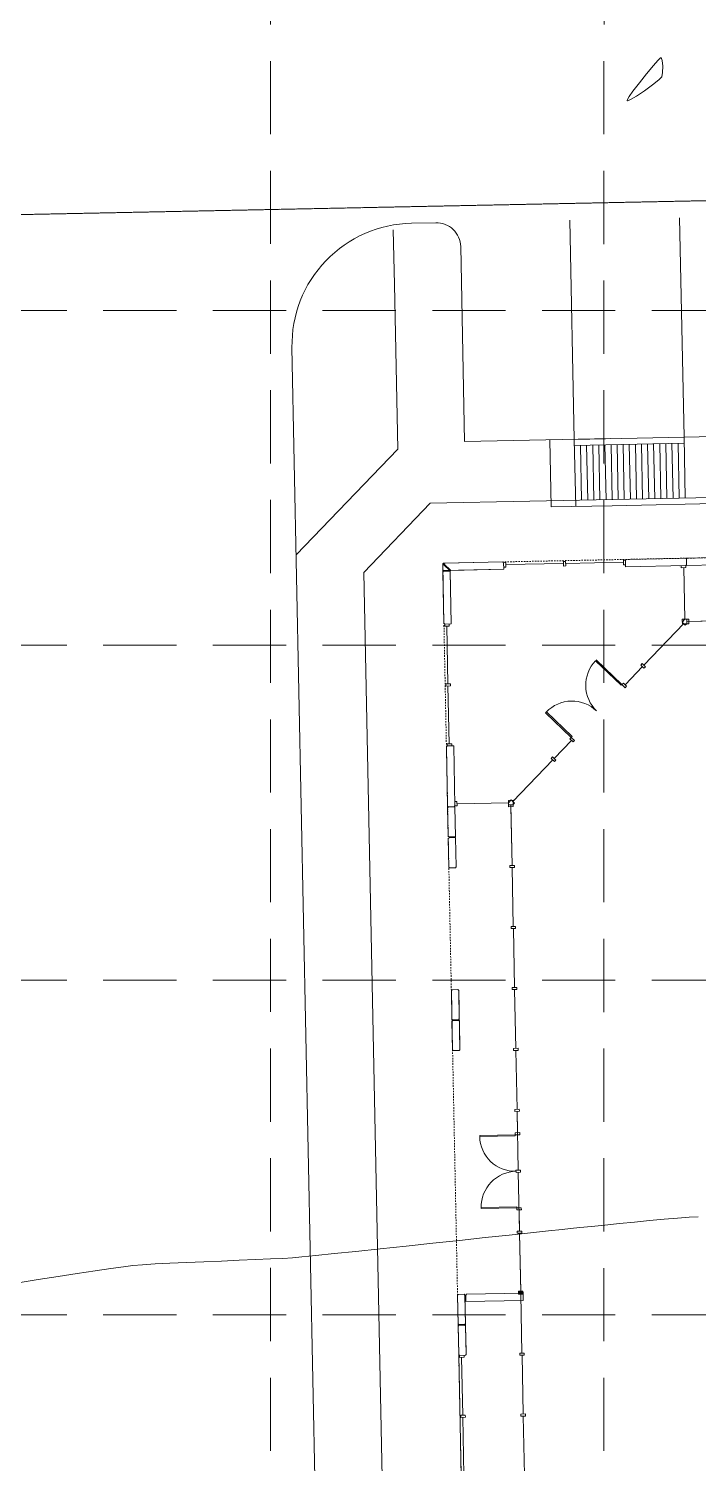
# Model space of a CAD drawing. Extents: x 2140663 to 2528301, y 336313 to 7007653.
# Drawn here: x 2527483.8 to 2527538.8, y 7007228 to 7007345.7 of the extents above; entities that cross this region are included whole.
import ezdxf

# ---------------------------------------------------------------- set-up
doc = ezdxf.new("R2010")
doc.units = 0
doc.header["$MEASUREMENT"] = 0
for name, pattern in [('HIDDEN', [0.375, 0.25, -0.125]), ('xdrc002ar$0$HIDDEN2', [0.1875, 0.125, -0.0625]), ('xdrc002ar$0$XR3$0$HIDDEN2', [0.1875, 0.125, -0.0625]), ('xdrc002pt$0$HIDDEN2', [0.1875, 0.125, -0.0625])]:
    doc.linetypes.add(name, pattern=pattern)
for name, color, linetype in [('1 EXISTING CONTOURS', 43, 'Continuous'), ('GRID', 254, 'HIDDEN'), ('xdrc002ar$0$BASE1$0$awa', 7, 'Continuous'), ('xdrc002ar$0$WINDOWS', 8, 'Continuous'), ('xdrc002ar$0$xdrc002ar$0$C-PKNG-FACE-N', 1, 'Continuous'), ('xdrc002ar$0$xdrc002ar$0$C-PKNG-STRP-N', 6, 'Continuous'), ('xdrc002ar$0$xdrc002ar$0$l-walk-ej-n', 14, 'Continuous'), ('xdrc002ar$0$xdrc002ar$0$l-walk-n', 2, 'Continuous'), ('xdrc002ar$0$XR3$0$BASE1$0$awa', 4, 'Continuous'), ('xdrc002ar$0$XR3$0$WINDOWS', 2, 'Continuous'), ('xdrc002pt$0$V-ESMT-ACCS-N', 2, 'xdrc002pt$0$HIDDEN2')]:
    doc.layers.add(name, color=color, linetype=linetype)

msp = doc.modelspace()

# ---------------------------------------------------------------- linework, layer by layer
at = {"layer": '1 EXISTING CONTOURS', "color": 43, "lineweight": 0, "extrusion": (0.7105086569439869, -0.7036884597658626, 0), "elevation": -3135150.607097655}
msp.add_lwpolyline([(6757375.680795957, 605), (6757375.415729688, 605)], dxfattribs=at)
at = {"layer": '1 EXISTING CONTOURS', "color": 43, "lineweight": 0, "elevation": 605}
for points in [[(2527535.709931306, 7007343.277430676), (2527535.637712524, 7007343.221270849)], [(2527535.728048983, 7007343.2818554), (2527535.709931306, 7007343.277430676)], [(2527535.83520127, 7007342.058000884), (2527535.849023418, 7007342.577632769)], [(2527534.348629853, 7007340.56323721), (2527534.997937213, 7007341.038208774)], [(2527534.997937213, 7007341.038208774), (2527535.513566369, 7007341.450375234)], [(2527535.513566369, 7007341.450375234), (2527535.761967905, 7007341.701376656)], [(2527532.929026101, 7007339.765942504), (2527532.934132679, 7007339.745091204)], [(2527532.934132679, 7007339.745091204), (2527532.956173803, 7007339.736433409)], [(2527532.956173803, 7007339.736433409), (2527533.044044803, 7007339.755646457)], [(2527533.699193701, 7007340.123820472), (2527534.348629853, 7007340.56323721)], [(2527535.958986416, 7007247.989465811), (2527534.767217448, 7007247.880564897)], [(2527538.006322498, 7007248.154103629), (2527537.054723063, 7007248.082664468)], [(2527538.765679832, 7007248.197726049), (2527538.006322498, 7007248.154103629)], [(2527525.007137818, 7007246.889189809), (2527523.251808446, 7007246.700552523)], [(2527527.597984406, 7007247.165112043), (2527526.47914694, 7007247.046672863)], [(2527528.293798812, 7007247.236617712), (2527527.597984406, 7007247.165112043)], [(2527530.001916196, 7007247.409083574), (2527529.051558991, 7007247.31253004)], [(2527532.288002117, 7007247.639885285), (2527531.096765535, 7007247.520221069)], [(2527516.984412884, 7007246.026611681), (2527514.794316567, 7007245.792253874)], [(2527493.16545299, 7007244.260458862), (2527492.373654929, 7007244.193864508)], [(2527495.414601564, 7007244.388227302), (2527494.196833728, 7007244.325225127)], [(2527496.765560917, 7007244.449529392), (2527495.414601564, 7007244.388227302)], [(2527498.196516207, 7007244.509195399), (2527496.765560917, 7007244.449529392)], [(2527502.437401905, 7007244.679016951), (2527501.08563228, 7007244.623875176)], [(2527505.483210166, 7007244.836417862), (2527504.689386427, 7007244.785224291)], [(2527507.39181312, 7007245.016658771), (2527506.229914741, 7007244.902667229)], [(2527489.275172848, 7007243.77248823), (2527487.816567942, 7007243.552380905)], [(2527492.373654929, 7007244.193864508), (2527491.610587464, 7007244.10264007)]]:
    msp.add_lwpolyline(points, dxfattribs=at)
at = {"layer": '1 EXISTING CONTOURS', "color": 43, "lineweight": 0, "extrusion": (0.9397592309060115, 0.3418370780458753, 0), "elevation": 4770644.784212625}
msp.add_lwpolyline([(5721209.863129267, 605.0000000000007), (5721210.105318021, 605.0000000000007)], dxfattribs=at)
at = {"layer": '1 EXISTING CONTOURS', "color": 43, "lineweight": 0, "extrusion": (0.7799156544849389, -0.625884631453217, 0), "elevation": -2414523.893829302}
msp.add_lwpolyline([(7047080.703839986, 605), (7047079.752905358, 605)], dxfattribs=at)
at = {"layer": '1 EXISTING CONTOURS', "color": 43, "lineweight": 0, "extrusion": (0.765679519376848, -0.6432222583266528, 0), "elevation": -2571996.89705593}
msp.add_lwpolyline([(6991145.56317534, 605.0000000000007), (6991144.687520149, 605.0000000000007)], dxfattribs=at)
at = {"layer": '1 EXISTING CONTOURS', "color": 43, "lineweight": 0, "extrusion": (0.7463972521170419, -0.665500670196604, 0), "elevation": -2776845.969322924}
msp.add_lwpolyline([(6912338.121138736, 605), (6912337.577594614, 605)], dxfattribs=at)
at = {"layer": '1 EXISTING CONTOURS', "color": 43, "lineweight": 0, "extrusion": (0.9795595974556162, -0.2011541573833149, 0), "elevation": 1066315.998110571}
msp.add_lwpolyline([(7372533.142689319, 605.0000000000007), (7372533.5067552, 605.0000000000007)], dxfattribs=at)
at = {"layer": '1 EXISTING CONTOURS', "color": 43, "lineweight": 0, "extrusion": (0.9968060520908635, 0.07986046903835971, 0), "elevation": 3079072.696145383}
msp.add_lwpolyline([(6783111.292044057, 605), (6783111.77019476, 605)], dxfattribs=at)
at = {"layer": '1 EXISTING CONTOURS', "color": 43, "lineweight": 0, "extrusion": (0.7955160525613266, -0.6059325128405346, 0), "elevation": -2235282.055269858}
msp.add_lwpolyline([(7105967.408528542, 605), (7105966.535349465, 605)], dxfattribs=at)
at = {"layer": '1 EXISTING CONTOURS', "color": 43, "lineweight": 0, "extrusion": (0.944782687954033, -0.327697532096829, 0), "elevation": 91681.40671428014}
msp.add_lwpolyline([(7448679.693756728, 605), (7448679.602609666, 605)], dxfattribs=at)
at = {"layer": '1 EXISTING CONTOURS', "color": 43, "lineweight": 0, "extrusion": (0.8614439576831944, -0.5078526437571387, 0), "elevation": -1381368.074286714}
msp.add_lwpolyline([(7320045.132714096, 605.0000000000003), (7320044.870344882, 605.0000000000003)], dxfattribs=at)
at = {"layer": '1 EXISTING CONTOURS', "color": 43, "lineweight": 0, "extrusion": (-0.4334358723302655, 0.9011844120807361, 0), "elevation": 5219381.868153093}
msp.add_lwpolyline([(-5315005.800015322, 605.0000000000007), (-5315006.049966885, 605.0000000000007)], dxfattribs=at)
at = {"layer": '1 EXISTING CONTOURS', "color": 43, "lineweight": 0, "extrusion": (0.8191246675218612, -0.5736155324406762, 0), "elevation": -1949154.406127353}
msp.add_lwpolyline([(7189717.892184104, 605), (7189717.352073325, 605)], dxfattribs=at)
at = {"layer": '1 EXISTING CONTOURS', "color": 43, "lineweight": 0, "extrusion": (0.5172715920655203, -0.8558213014654414, 0), "elevation": -4689609.563997865}
msp.add_lwpolyline([(5787814.659614595, 605), (5787815.16193493, 605)], dxfattribs=at)
at = {"layer": '1 EXISTING CONTOURS', "color": 43, "lineweight": 0, "extrusion": (0.0980582752068221, -0.9951806743820256, 0), "elevation": -6725631.975131856}
msp.add_lwpolyline([(3202471.149932026, 605.0000000000007), (3202469.904410517, 605.0000000000007)], dxfattribs=at)
at = {"layer": '1 EXISTING CONTOURS', "color": 43, "lineweight": 0, "extrusion": (0.09519073458343887, -0.9954590519200002, 0), "elevation": -6734830.440578958}
msp.add_lwpolyline([(3183082.436228339, 605.0000000000007), (3183081.190876866, 605.0000000000007)], dxfattribs=at)
at = {"layer": '1 EXISTING CONTOURS', "color": 43, "lineweight": 0, "extrusion": (0.08474970139207118, -0.9964022722344399, 0), "elevation": -6767829.901032125}
msp.add_lwpolyline([(3112305.847068781, 605), (3112304.747375737, 605)], dxfattribs=at)
at = {"layer": '1 EXISTING CONTOURS', "color": 43, "lineweight": 0, "extrusion": (0.1070120227354956, -0.9942577266433779, 0), "elevation": -6696533.798833643}
msp.add_lwpolyline([(3262869.165614097, 605), (3262867.185445209, 605)], dxfattribs=at)
at = {"layer": '1 EXISTING CONTOURS', "color": 43, "lineweight": 0, "extrusion": (0.1063780481138583, -0.9943257569224916, 0), "elevation": -6698612.890218146}
msp.add_lwpolyline([(3258601.942996079, 605.0000000000007), (3258600.462586754, 605.0000000000007)], dxfattribs=at)
at = {"layer": '1 EXISTING CONTOURS', "color": 43, "lineweight": 0, "extrusion": (0.09968093420884219, -0.9950194527521824, 0), "elevation": -6720400.929113453}
msp.add_lwpolyline([(3213429.532042864, 605), (3213428.770489734, 605)], dxfattribs=at)
at = {"layer": '1 EXISTING CONTOURS', "color": 43, "lineweight": 0, "extrusion": (0.100990419105917, -0.9948873982762126, 0), "elevation": -6716165.829704595}
msp.add_lwpolyline([(3222273.700769309, 605.0000000000007), (3222272.600293676, 605.0000000000007)], dxfattribs=at)
at = {"layer": '1 EXISTING CONTOURS', "color": 43, "lineweight": 0, "extrusion": (0.1049706836425523, -0.994475316725164, 0), "elevation": -6703218.020906246}
msp.add_lwpolyline([(3249104.320715485, 605), (3249102.321297979, 605)], dxfattribs=at)
at = {"layer": '1 EXISTING CONTOURS', "color": 43, "lineweight": 0, "extrusion": (0.1058274445454186, -0.9943845091215906, 0), "elevation": -6700416.235691442}
msp.add_lwpolyline([(3254880.473539901, 605.0000000000003), (3254878.337384801, 605.0000000000003)], dxfattribs=at)
at = {"layer": '1 EXISTING CONTOURS', "color": 43, "lineweight": 0, "extrusion": (0.1067707048469661, -0.9942836700793602, 0), "elevation": -6697325.526550035}
msp.add_lwpolyline([(3261239.659497864, 605), (3261237.460747392, 605)], dxfattribs=at)
at = {"layer": '1 EXISTING CONTOURS', "color": 43, "lineweight": 0, "extrusion": (0.1069735873486258, -0.9942618626950175, 0), "elevation": -6696659.927425305}
msp.add_lwpolyline([(3262608.313174073, 605.0000000000003), (3262606.188567131, 605.0000000000003)], dxfattribs=at)
at = {"layer": '1 EXISTING CONTOURS', "color": 43, "lineweight": 0, "extrusion": (0.06267224332607357, -0.9980341627000939, 0), "elevation": -6835065.491651843}
msp.add_lwpolyline([(2961685.275862054, 605.0000000000007), (2961684.242449797, 605.0000000000007)], dxfattribs=at)
at = {"layer": '1 EXISTING CONTOURS', "color": 43, "lineweight": 0, "extrusion": (0.03982001430399811, -0.9992068687017868, 0), "elevation": -6901041.829922323}
msp.add_lwpolyline([(2804523.594090904, 605.0000000000007), (2804522.135178147, 605.0000000000007)], dxfattribs=at)
at = {"layer": '1 EXISTING CONTOURS', "color": 43, "lineweight": 0, "extrusion": (0.03950205923992793, -0.9992194890592383, 0), "elevation": -6901933.895168019}
msp.add_lwpolyline([(2802328.935623141, 605), (2802327.503144651, 605)], dxfattribs=at)
at = {"layer": '1 EXISTING CONTOURS', "color": 43, "lineweight": 0, "extrusion": (0.04406089535977193, -0.9990288471811489, 0), "elevation": -6889075.553178614}
msp.add_lwpolyline([(2833794.541015866, 605.0000000000007), (2833793.320847654, 605.0000000000007)], dxfattribs=at)
at = {"layer": '1 EXISTING CONTOURS', "color": 43, "lineweight": 0, "extrusion": (0.05070484938038523, -0.9987136818174229, 0), "elevation": -6870074.494263737}
msp.add_lwpolyline([(2879554.80555421, 605.0000000000007), (2879553.771222448, 605.0000000000007)], dxfattribs=at)
at = {"layer": '1 EXISTING CONTOURS', "color": 43, "lineweight": 0, "extrusion": (0.0883751787279619, -0.9960872591218105, 0), "elevation": -6756458.554288326}
msp.add_lwpolyline([(3136883.273632891, 605.0000000000007), (3136882.523995179, 605.0000000000007)], dxfattribs=at)
at = {"layer": '1 EXISTING CONTOURS', "color": 43, "lineweight": 0, "extrusion": (0.1015424282203714, -0.9948312094376165, 0), "elevation": -6714376.796838715}
msp.add_lwpolyline([(3225977.424658456, 605), (3225975.90958659, 605)], dxfattribs=at)
at = {"layer": '1 EXISTING CONTOURS', "color": 43, "lineweight": 0, "extrusion": (0.1036644464334413, -0.9946123277667778, 0), "elevation": -6707479.619390328}
msp.add_lwpolyline([(3240295.493551398, 605), (3240293.701162825, 605)], dxfattribs=at)
at = {"layer": '1 EXISTING CONTOURS', "color": 43, "lineweight": 0, "extrusion": (0.1588881412734593, -0.9872965909809804, 0), "elevation": -6516639.844108438}
msp.add_lwpolyline([(3608744.754762488, 605.0000000000007), (3608743.091328961, 605.0000000000007)], dxfattribs=at)
at = {"layer": '1 EXISTING CONTOURS', "color": 43, "lineweight": 0, "extrusion": (0.1561724991434332, -0.9877297963063049, 0), "elevation": -6526539.162781136}
msp.add_lwpolyline([(3590812.168400561, 605.0000000000007), (3590810.510112099, 605.0000000000007)], dxfattribs=at)
at = {"layer": '1 EXISTING CONTOURS', "color": 43, "lineweight": 0, "extrusion": (0.1530842846250955, -0.9882131358167745, 0), "elevation": -6537731.460032261}
msp.add_lwpolyline([(3570395.527359342, 605), (3570393.931844753, 605)], dxfattribs=at)
at = {"layer": '1 EXISTING CONTOURS', "color": 43, "lineweight": 0, "extrusion": (0.143823996562805, -0.9896032831456768, 0), "elevation": -6570877.834231469}
msp.add_lwpolyline([(3509022.786191584, 605.0000000000007), (3509021.489075623, 605.0000000000007)], dxfattribs=at)
at = {"layer": '1 EXISTING CONTOURS', "color": 43, "lineweight": 0, "extrusion": (0.1352706947933927, -0.9908086793776651, 0), "elevation": -6600942.729165102}
msp.add_lwpolyline([(3452135.40317532, 605), (3452134.34163395, 605)], dxfattribs=at)
at = {"layer": 'GRID', "color": 253, "linetype": 'HIDDEN', "lineweight": 0, "ltscale": 24}
for p, q in [((2527503.695680559, 7006031.994634018), (2527503.666313902, 7007623.464716725)), ((2527530.983350792, 7006031.990343825), (2527531.038154987, 7007623.461265043)), ((2527228.947377252, 7007322.530797625), (2528272.331315909, 7007322.530797625)), ((2527228.947377252, 7007295.073325557), (2528272.331315909, 7007295.073325557)), ((2527228.947377252, 7007267.615853484), (2528272.331315909, 7007267.615853484)), ((2527228.947377252, 7007240.158381416), (2528272.331315909, 7007240.158381416))]:
    msp.add_line(p, q, dxfattribs=at)
at = {"layer": 'xdrc002ar$0$BASE1$0$awa', "color": 7, "lineweight": 0}
for p, q in [((2527517.859264219, 7007301.813950678), (2527522.731251939, 7007301.912858176)), ((2527522.795007605, 7007301.851639645), (2527522.731251938, 7007301.912858177)), ((2527537.793815226, 7007302.158068878), (2527537.855033759, 7007302.221824544)), ((2527537.804809476, 7007301.616514015), (2527537.793815226, 7007302.158068878)), ((2527537.855024768, 7007302.22181518), (2527540.198309345, 7007302.269386823)), ((2527517.797981418, 7007301.750193671), (2527517.85919995, 7007301.813949339)), ((2527517.807649001, 7007301.271181827), (2527517.797981418, 7007301.750193671)), ((2527517.807649001, 7007301.271181827), (2527517.871462761, 7007301.209907514)), ((2527517.809610585, 7007301.081683703), (2527517.872731328, 7007301.147420415)), ((2527517.809610585, 7007301.081683703), (2527517.89498825, 7007296.87614974)), ((2527517.871462761, 7007301.209907514), (2527522.806001854, 7007301.310084783)), ((2527518.412344562, 7007301.158375246), (2527517.872731328, 7007301.147420415)), ((2527518.411961248, 7007301.177256565), (2527518.411961248, 7007301.177256565)), ((2527518.412344562, 7007301.158375246), (2527518.50029878, 7007296.825925458)), ((2527522.806001854, 7007301.310084783), (2527522.795007605, 7007301.851639645)), ((2527537.804809476, 7007301.616514015), (2527540.273049898, 7007301.666622421)), ((2527537.983050539, 7007296.846652932), (2527537.975439208, 7007297.221575532)), ((2527517.958743916, 7007296.814931208), (2527517.89498825, 7007296.876149741)), ((2527518.50029878, 7007296.825925458), (2527517.958743916, 7007296.814931208)), ((2527537.700983478, 7007296.723051303), (2527537.430491142, 7007296.982779592)), ((2527534.039594039, 7007293.451351877), (2527534.310086382, 7007293.191623584)), ((2527526.80840919, 7007285.920541751), (2527527.078901582, 7007285.660813509)), ((2527523.688005164, 7007282.129385139), (2527523.417512778, 7007282.389113375)), ((2527518.263200022, 7007281.818028889), (2527518.20198149, 7007281.754273222)), ((2527518.201990481, 7007281.754282585), (2527518.249562125, 7007279.410998008)), ((2527518.804754886, 7007281.829023138), (2527518.263200022, 7007281.818028889)), ((2527518.804754886, 7007281.829023138), (2527518.854863291, 7007279.360782716)), ((2527523.575953238, 7007281.842534035), (2527523.20103064, 7007281.834922632)), ((2527518.313308428, 7007279.349788466), (2527518.249552761, 7007279.411006999)), ((2527518.314576995, 7007279.287301366), (2527518.253358463, 7007279.2235457)), ((2527518.253367455, 7007279.223555064), (2527518.300939098, 7007276.880270475)), ((2527518.854863292, 7007279.360782716), (2527518.313308428, 7007279.349788466)), ((2527518.856131859, 7007279.298295616), (2527518.314576995, 7007279.287301366)), ((2527518.856131858, 7007279.298295615), (2527518.904971698, 7007276.892542282)), ((2527518.893977448, 7007277.434097145), (2527518.904971698, 7007276.892542282)), ((2527518.364685401, 7007276.819060933), (2527518.300929734, 7007276.880279466)), ((2527518.843753166, 7007276.828786615), (2527518.364685401, 7007276.819060933)), ((2527518.904971698, 7007276.892542282), (2527518.843753165, 7007276.828786615)), ((2527523.302516014, 7007276.835954675), (2527523.67743862, 7007276.84356608)), ((2527523.404001393, 7007271.836986711), (2527523.778923999, 7007271.844598114)), ((2527518.567656161, 7007266.821125003), (2527518.506437629, 7007266.757369336)), ((2527518.50644662, 7007266.757378699), (2527518.554018264, 7007264.414094113)), ((2527519.046723925, 7007266.830850685), (2527518.567656161, 7007266.821125003)), ((2527519.110479591, 7007266.769632152), (2527519.046723925, 7007266.830850685)), ((2527519.110479591, 7007266.769632152), (2527519.158050863, 7007264.42636592)), ((2527519.141770917, 7007265.228283697), (2527519.110479591, 7007266.769632152)), ((2527523.505486773, 7007266.838018745), (2527523.880409379, 7007266.845630149)), ((2527518.617764567, 7007264.35288457), (2527518.5540089, 7007264.414103104)), ((2527518.619033135, 7007264.290397471), (2527518.557814602, 7007264.226641804)), ((2527519.09683233, 7007264.362610253), (2527518.617764567, 7007264.35288457)), ((2527519.098100898, 7007264.300123153), (2527518.619033135, 7007264.290397471)), ((2527519.158050863, 7007264.426365919), (2527519.09683233, 7007264.362610253)), ((2527519.161856564, 7007264.238904621), (2527519.098100898, 7007264.300123153)), ((2527519.161856564, 7007264.238904621), (2527519.209427836, 7007261.895638387)), ((2527518.557823593, 7007264.226651167), (2527518.605395237, 7007261.883366579)), ((2527518.66914154, 7007261.822157037), (2527518.605385874, 7007261.88337557)), ((2527519.209427836, 7007261.895638387), (2527519.148209304, 7007261.831882719)), ((2527519.198433586, 7007262.437193249), (2527519.209427836, 7007261.895638387)), ((2527519.148209304, 7007261.831882719), (2527518.66914154, 7007261.822157037)), ((2527523.606972152, 7007261.839050779), (2527523.981894758, 7007261.846662184)), ((2527523.806560065, 7007252.007747116), (2527524.181482671, 7007252.015358518)), ((2527519.741270465, 7007241.839809624), (2527524.386489016, 7007241.933990458)), ((2527524.007717599, 7007242.093017104), (2527524.382640205, 7007242.100628507)), ((2527524.386489016, 7007241.933990458), (2527524.398751801, 7007241.329950072)), ((2527519.075083058, 7007241.826285176), (2527519.013864526, 7007241.762529509)), ((2527519.061444735, 7007239.419275271), (2527519.013873517, 7007241.762538873)), ((2527519.554150822, 7007241.836010858), (2527519.075083058, 7007241.826285176)), ((2527519.617906488, 7007241.774792326), (2527519.554150822, 7007241.836010858)), ((2527519.628900738, 7007241.233237463), (2527519.617906488, 7007241.774792326)), ((2527519.665478186, 7007239.431505106), (2527519.617906488, 7007241.774792326)), ((2527519.741270465, 7007241.839809624), (2527519.680051934, 7007241.776053957)), ((2527519.691046183, 7007241.234499093), (2527519.680051934, 7007241.776053957)), ((2527519.691046183, 7007241.234499094), (2527524.398751801, 7007241.329950072)), ((2527519.125212449, 7007239.358045171), (2527519.061418397, 7007239.419300561)), ((2527519.126481016, 7007239.29555807), (2527519.065225591, 7007239.231763981)), ((2527519.112822134, 7007236.888526753), (2527519.065250916, 7007239.231790356)), ((2527519.604280213, 7007239.367770853), (2527519.125212449, 7007239.358045171)), ((2527519.60554878, 7007239.305283752), (2527519.126481016, 7007239.29555807)), ((2527519.665498745, 7007239.431526518), (2527519.604280212, 7007239.367770853)), ((2527519.669304446, 7007239.244065221), (2527519.605548779, 7007239.305283752)), ((2527519.716854733, 7007236.900798559), (2527519.669283035, 7007239.244085781)), ((2527519.685563408, 7007238.442147016), (2527519.716854733, 7007236.90079856)), ((2527519.724271204, 7007206.76976153), (2527519.112812771, 7007236.888535744)), ((2527519.176568437, 7007236.827317211), (2527519.112812771, 7007236.888535744)), ((2527519.655636201, 7007236.837042893), (2527519.176568437, 7007236.827317211)), ((2527519.716854733, 7007236.900798559), (2527519.655636201, 7007236.837042893))]:
    msp.add_line(p, q, dxfattribs=at)
at = {"layer": 'xdrc002ar$0$BASE1$0$awa', "color": 7, "linetype": 'xdrc002ar$0$HIDDEN2', "lineweight": 0}
for p, q in [((2527537.853131823, 7007302.219843785), (2527522.731247048, 7007301.912841944)), ((2527518.201973233, 7007281.754264623), (2527517.89498825, 7007296.87614974)), ((2527518.506446619, 7007266.757378699), (2527518.300948497, 7007276.88026145)), ((2527519.013864526, 7007241.762529509), (2527518.605404635, 7007261.883357555))]:
    msp.add_line(p, q, dxfattribs=at)
at = {"layer": 'xdrc002ar$0$WINDOWS', "color": 7, "linetype": 'Continuous', "lineweight": 0}
for p, q in [((2527537.653508916, 7007297.215040001), (2527537.430491142, 7007296.982779591)), ((2527537.653508916, 7007297.215040001), (2527537.975439209, 7007297.221575532)), ((2527534.290320684, 7007293.441662687), (2527537.565782986, 7007296.852871589)), ((2527537.816418272, 7007296.843270119), (2527537.700983478, 7007296.723051303)), ((2527537.816418272, 7007296.843270119), (2527537.983050539, 7007296.846652932)), ((2527542.813483912, 7007297.134199028), (2527537.981148222, 7007297.036096497)), ((2527532.444183393, 7007291.7897303), (2527530.340353733, 7007293.809838813)), ((2527532.50190078, 7007291.849839719), (2527530.39807112, 7007293.869948232)), ((2527532.752581716, 7007291.840194447), (2527534.174885887, 7007293.321443873)), ((2527534.039594045, 7007293.451351873), (2527534.155028841, 7007293.571570688)), ((2527534.155028841, 7007293.571570688), (2527534.425521176, 7007293.3118424)), ((2527534.310086382, 7007293.191623584), (2527534.425521176, 7007293.3118424)), ((2527532.444183393, 7007291.7897303), (2527532.50190078, 7007291.849839719)), ((2527532.501900751, 7007291.849839726), (2527532.617335522, 7007291.970058565)), ((2527532.772393136, 7007291.590111491), (2527532.501900751, 7007291.849839726)), ((2527532.887827908, 7007291.710330328), (2527532.617335522, 7007291.970058565)), ((2527532.887827908, 7007291.710330328), (2527532.772393136, 7007291.590111491)), ((2527526.242419304, 7007289.542070017), (2527526.300136689, 7007289.602179438)), ((2527528.346248982, 7007287.521961523), (2527526.242419304, 7007289.542070017)), ((2527528.403966367, 7007287.582070943), (2527526.300136689, 7007289.602179438)), ((2527526.943701066, 7007285.790633768), (2527528.365124954, 7007287.270966427)), ((2527528.346248973, 7007287.521961551), (2527528.230814201, 7007287.401742714)), ((2527528.501306587, 7007287.142014476), (2527528.230814201, 7007287.401742714)), ((2527528.403966367, 7007287.582070943), (2527528.346248982, 7007287.521961523)), ((2527528.616741359, 7007287.262233316), (2527528.346248973, 7007287.521961551)), ((2527528.501306587, 7007287.142014476), (2527528.616741359, 7007287.262233316)), ((2527526.828266292, 7007285.670414931), (2527523.552804646, 7007282.259205399)), ((2527526.808409196, 7007285.920541746), (2527526.692974424, 7007285.800322907)), ((2527526.692974424, 7007285.800322907), (2527526.96346681, 7007285.540594671)), ((2527527.078901582, 7007285.660813509), (2527526.96346681, 7007285.540594671)), ((2527523.194495048, 7007282.156852922), (2527523.417512778, 7007282.389113375)), ((2527523.194495048, 7007282.156852922), (2527523.20103064, 7007281.834922631)), ((2527523.572570392, 7007282.009166301), (2527523.688005164, 7007282.129385139)), ((2527523.572570392, 7007282.009166301), (2527523.575953238, 7007281.842534035)), ((2527523.486657785, 7007277.006393929), (2527523.388555249, 7007281.838729619)), ((2527523.299133176, 7007277.002586942), (2527523.674055774, 7007277.010198345)), ((2527523.302516022, 7007276.835954675), (2527523.299133176, 7007277.002586942)), ((2527523.588143164, 7007272.007425964), (2527523.490040628, 7007276.839761662)), ((2527523.67743862, 7007276.84356608), (2527523.674055774, 7007277.010198345)), ((2527523.400618556, 7007272.003618976), (2527523.775541153, 7007272.011230381)), ((2527523.404001402, 7007271.836986711), (2527523.400618556, 7007272.003618976)), ((2527523.689628544, 7007267.008457998), (2527523.591526008, 7007271.840793698)), ((2527523.778923999, 7007271.844598114), (2527523.775541153, 7007272.011230381)), ((2527523.502103935, 7007267.004651011), (2527523.877026533, 7007267.012262414)), ((2527523.505486781, 7007266.838018745), (2527523.502103935, 7007267.004651011)), ((2527523.791113923, 7007262.009490033), (2527523.693011387, 7007266.841825733)), ((2527523.880409379, 7007266.845630149), (2527523.877026533, 7007267.012262414)), ((2527523.603589315, 7007262.005683046), (2527523.978511912, 7007262.013294449)), ((2527523.606972161, 7007261.839050779), (2527523.603589315, 7007262.005683046)), ((2527523.981894758, 7007261.846662184), (2527523.978511912, 7007262.013294449)), ((2527523.794496769, 7007261.842857767), (2527523.892599302, 7007257.010522068)), ((2527524.080348137, 7007257.014333608), (2527523.70542554, 7007257.006722203)), ((2527523.70542554, 7007257.006722203), (2527523.708808385, 7007256.840089938)), ((2527524.083730983, 7007256.847701341), (2527523.708808385, 7007256.840089938)), ((2527523.895982149, 7007256.843889802), (2527523.994084679, 7007252.011554102)), ((2527524.080348137, 7007257.014333608), (2527524.083730983, 7007256.847701341)), ((2527523.806560074, 7007252.007747116), (2527523.809942919, 7007251.84111485)), ((2527523.809942919, 7007251.84111485), (2527524.184865517, 7007251.848726253)), ((2527523.997467528, 7007251.844921837), (2527524.095570059, 7007247.012586136)), ((2527524.181482671, 7007252.015358518), (2527524.184865517, 7007251.848726253)), ((2527524.283318896, 7007247.016397675), (2527523.908396298, 7007247.008786272)), ((2527523.911779144, 7007246.842154006), (2527523.908396298, 7007247.008786272)), ((2527524.286701742, 7007246.849765411), (2527523.911779144, 7007246.842154006)), ((2527524.195366204, 7007242.096826608), (2527524.098952907, 7007246.845953871)), ((2527524.286701742, 7007246.849765411), (2527524.283318896, 7007247.016397675)), ((2527524.007717607, 7007242.093017104), (2527524.011100453, 7007241.926384838)), ((2527524.011100453, 7007241.926384838), (2527524.386023051, 7007241.933996242)), ((2527524.382640205, 7007242.100628507), (2527524.386023051, 7007241.933996242)), ((2527524.38445343, 7007242.017422589), (2527524.387836276, 7007241.850790322)), ((2527519.176541389, 7007236.826516691), (2527519.179924235, 7007236.659884425)), ((2527519.554846833, 7007236.667495828), (2527519.179924235, 7007236.659884425)), ((2527519.442967643, 7007231.914246118), (2527519.346556501, 7007236.663267271)), ((2527519.551463987, 7007236.834128094), (2527519.554846833, 7007236.667495828)), ((2527519.651257975, 7007231.918474675), (2527519.276335378, 7007231.910863272)), ((2527519.276335378, 7007231.910863272), (2527519.279718224, 7007231.744231006)), ((2527519.654640821, 7007231.751842409), (2527519.279718224, 7007231.744231006)), ((2527519.542788617, 7007226.999396392), (2527519.446377475, 7007231.748417545)), ((2527519.651257975, 7007231.918474675), (2527519.654640821, 7007231.751842409))]:
    msp.add_line(p, q, dxfattribs=at)
for centre, start, end in [((2527532.444183393, 7007291.7897303), 136.1630168822144, 226.1637873364785), ((2527528.403966367, 7007287.582070943), 46.16224671202942, 136.1630175427682)]:
    msp.add_arc(centre, 2.916665500050441, start, end, dxfattribs=at)
at = {"layer": 'xdrc002ar$0$xdrc002ar$0$C-PKNG-FACE-N', "color": 7, "lineweight": 0}
for p, q in [((2527513.833556681, 7007324.666544023), (2527513.742236811, 7007329.165599319)), ((2527517.230764526, 7007329.735771493), (2527515.226163291, 7007329.695072344)), ((2527519.270950004, 7007327.776771402), (2527519.595695101, 7007311.777974871)), ((2527514.105091825, 7007311.168536368), (2527513.831060715, 7007324.665700856)), ((2527505.431214422, 7007319.494150001), (2527508.068597851, 7007189.59211739)), ((2527604.573516248, 7007313.505376825), (2527537.591905508, 7007312.145562089)), ((2527537.591907315, 7007312.145472541), (2527528.593765269, 7007311.962784478)), ((2527537.602056652, 7007311.64557576), (2527528.603914606, 7007311.462887699)), ((2527514.104976795, 7007311.17027739), (2527505.776317083, 7007302.496417817)), ((2527516.765095195, 7007306.721585879), (2527511.313025124, 7007301.043542626)), ((2527513.368293698, 7007199.765485319), (2527511.313025124, 7007301.043542627))]:
    msp.add_line(p, q, dxfattribs=at)
at = {"layer": 'xdrc002ar$0$xdrc002ar$0$C-PKNG-FACE-N', "color": 7, "linetype": 'Continuous', "lineweight": 0}
msp.add_line((2527583.683382694, 7007308.080218875), (2527516.765095194, 7007306.721585879), dxfattribs=at)
at = {"layer": 'xdrc002ar$0$xdrc002ar$0$C-PKNG-FACE-N', "color": 7, "lineweight": 0}
for centre, radius, start, end in [((2527515.429150028, 7007319.697136737), 9.999996000000001, 91.16310867677338, 181.1631086791274), ((2527517.27136189, 7007327.736183572), 2, 1.162835510940473, 91.16310866874481)]:
    msp.add_arc(centre, radius, start, end, dxfattribs=at)
at = {"layer": 'xdrc002ar$0$xdrc002ar$0$C-PKNG-STRP-N', "color": 7, "lineweight": 0}
for p, q in [((2527537.226663132, 7007330.139485644), (2527537.591952142, 7007312.143264608)), ((2527528.228552607, 7007329.956841143), (2527528.593841617, 7007311.960620107))]:
    msp.add_line(p, q, dxfattribs=at)
at = {"layer": 'xdrc002ar$0$xdrc002ar$0$C-PKNG-STRP-N', "color": 7, "linetype": 'Continuous', "lineweight": 0}
msp.add_line((2527537.591907315, 7007312.145472551), (2527537.693400683, 7007307.146504737), dxfattribs=at)
at = {"layer": 'xdrc002ar$0$xdrc002ar$0$l-walk-ej-n', "color": 7, "linetype": 'Continuous', "lineweight": 0}
msp.add_line((2527528.593465336, 7007311.962778411), (2527528.70510804, 7007306.463913803), dxfattribs=at)
at = {"layer": 'xdrc002ar$0$xdrc002ar$0$l-walk-n', "color": 7, "lineweight": 0}
for p, q in [((2527531.588700491, 7007312.023575967), (2527519.595652316, 7007311.780082732)), ((2527526.589732688, 7007311.922082598), (2527526.701375393, 7007306.423217995)), ((2527529.195055446, 7007306.973963982), (2527529.103711413, 7007311.473035006)), ((2527529.694952226, 7007306.984113319), (2527529.603608193, 7007311.483184341)), ((2527530.194849006, 7007306.994262655), (2527530.103504973, 7007311.49333368)), ((2527530.694745786, 7007307.004411993), (2527530.603401753, 7007311.503483015)), ((2527531.194642566, 7007307.014561329), (2527531.103298533, 7007311.513632353)), ((2527531.694539346, 7007307.024710666), (2527531.603195313, 7007311.523781689)), ((2527532.194436126, 7007307.034860002), (2527532.103092093, 7007311.533931026)), ((2527532.694332906, 7007307.04500934), (2527532.602988873, 7007311.544080364)), ((2527533.194229686, 7007307.055158677), (2527533.102885652, 7007311.5542297)), ((2527533.694126466, 7007307.065308015), (2527533.602782432, 7007311.564379037)), ((2527534.194023245, 7007307.07545735), (2527534.102679213, 7007311.574528373)), ((2527534.693920026, 7007307.085606688), (2527534.602575992, 7007311.58467771)), ((2527535.193816805, 7007307.095756024), (2527535.102472772, 7007311.594827048)), ((2527535.693713585, 7007307.105905361), (2527535.602369552, 7007311.604976384)), ((2527536.193610365, 7007307.116054699), (2527536.102266332, 7007311.615125721)), ((2527536.693507145, 7007307.126204035), (2527536.602163112, 7007311.625275057)), ((2527537.193403925, 7007307.136353372), (2527537.102059892, 7007311.635424394)), ((2527592.691574098, 7007307.763008099), (2527531.700043262, 7007306.524705283)), ((2527531.700043264, 7007306.524705272), (2527526.701375393, 7007306.423217995))]:
    msp.add_line(p, q, dxfattribs=at)
at = {"layer": 'xdrc002ar$0$XR3$0$BASE1$0$awa', "color": 7, "lineweight": 0}
for p, q in [((2527517.963351815, 7007301.816063758), (2527522.731252565, 7007301.912856827)), ((2527522.795008213, 7007301.851638276), (2527522.731252564, 7007301.912856827)), ((2527532.792944543, 7007302.054597028), (2527532.854163093, 7007302.118352677)), ((2527532.803938638, 7007301.513042161), (2527532.792944543, 7007302.054597028)), ((2527532.854154102, 7007302.118343313), (2527537.728166241, 7007302.217290549)), ((2527537.791912527, 7007302.156080989), (2527537.728156877, 7007302.217299539)), ((2527537.801638073, 7007301.677013223), (2527537.791912527, 7007302.156080989)), ((2527517.796040552, 7007301.750145141), (2527517.857259103, 7007301.81390079)), ((2527517.859348577, 7007301.707815734), (2527517.798130027, 7007301.644060085)), ((2527517.859412704, 7007301.70781721), (2527517.798194153, 7007301.644061561)), ((2527517.798194153, 7007301.644061561), (2527517.894987449, 7007296.876149761)), ((2527518.41189754, 7007301.177254963), (2527517.859348577, 7007301.707815734)), ((2527517.902068994, 7007301.752306769), (2527517.963287545, 7007301.816062418)), ((2527518.454617957, 7007301.221746), (2527517.902068994, 7007301.752306769)), ((2527517.902133264, 7007301.752308108), (2527517.963351815, 7007301.816063758)), ((2527518.411961665, 7007301.17725644), (2527518.500297963, 7007296.825925307)), ((2527518.411961665, 7007301.17725644), (2527518.411961665, 7007301.17725644)), ((2527518.454682225, 7007301.221747338), (2527522.806002309, 7007301.310083412)), ((2527518.454682225, 7007301.221747338), (2527518.454682225, 7007301.221747338)), ((2527522.806002309, 7007301.310083412), (2527522.795008213, 7007301.851638276)), ((2527532.803938638, 7007301.513042161), (2527537.740419523, 7007301.613257573)), ((2527537.198864657, 7007301.602263478), (2527537.740419523, 7007301.613257573)), ((2527537.740419523, 7007301.613257573), (2527537.801638074, 7007301.677013223)), ((2527517.958743097, 7007296.814931211), (2527517.894987448, 7007296.876149762)), ((2527518.500297963, 7007296.825925307), (2527517.958743097, 7007296.814931211)), ((2527518.161710989, 7007286.8169968), (2527518.100492439, 7007286.75324115)), ((2527518.10050143, 7007286.753250514), (2527518.199448666, 7007281.879238375)), ((2527518.703265856, 7007286.827990895), (2527518.161710989, 7007286.8169968)), ((2527518.703265856, 7007286.827990895), (2527518.803481268, 7007281.891510011)), ((2527518.803481268, 7007281.891510011), (2527518.742262717, 7007281.827754362)), ((2527518.792487172, 7007282.433064877), (2527518.803481268, 7007281.891510011)), ((2527518.263194951, 7007281.818028816), (2527518.199439302, 7007281.879247366)), ((2527518.742262717, 7007281.827754362), (2527518.263194951, 7007281.818028816)), ((2527523.302509531, 7007276.835953164), (2527523.677432139, 7007276.843564462)), ((2527523.403993493, 7007271.836985171), (2527523.778916101, 7007271.844596468)), ((2527518.567646838, 7007266.821124834), (2527518.506428287, 7007266.757369184)), ((2527518.506437278, 7007266.757378547), (2527518.605384514, 7007261.883366399)), ((2527519.046714604, 7007266.83085038), (2527518.567646838, 7007266.821124834)), ((2527519.110470253, 7007266.769631829), (2527519.046714604, 7007266.83085038)), ((2527519.110470253, 7007266.769631829), (2527519.209417116, 7007261.895638035)), ((2527519.141761142, 7007265.228283365), (2527519.110470253, 7007266.769631829)), ((2527523.505477455, 7007266.838017176), (2527523.880400063, 7007266.845628473)), ((2527518.6691308, 7007261.822156839), (2527518.60537515, 7007261.88337539)), ((2527519.209417116, 7007261.895638035), (2527519.148198566, 7007261.831882386)), ((2527519.198423021, 7007262.437192901), (2527519.209417116, 7007261.895638035)), ((2527519.148198566, 7007261.831882386), (2527518.6691308, 7007261.822156839)), ((2527523.606961417, 7007261.839049182), (2527523.981884026, 7007261.84666048)), ((2527524.009514467, 7007242.009809473), (2527524.384437075, 7007242.017420769)), ((2527519.075066648, 7007241.826284863), (2527519.013848098, 7007241.762529213)), ((2527519.112804325, 7007236.888526429), (2527519.013857089, 7007241.762538577)), ((2527519.554134415, 7007241.83601041), (2527519.075066648, 7007241.826284863)), ((2527519.617890064, 7007241.77479186), (2527519.554134415, 7007241.83601041)), ((2527519.716836927, 7007236.900798065), (2527519.617890064, 7007241.77479186)), ((2527519.62888416, 7007241.233236993), (2527519.617890064, 7007241.774791858)), ((2527519.685546039, 7007238.442146529), (2527519.716836927, 7007236.900798065)), ((2527519.176550611, 7007236.827316869), (2527519.112794961, 7007236.888535419)), ((2527519.655618377, 7007236.837042415), (2527519.176550611, 7007236.827316869)), ((2527519.716836927, 7007236.900798065), (2527519.655618377, 7007236.837042415)), ((2527524.110998429, 7007237.010841479), (2527524.485921037, 7007237.018452776)), ((2527524.212482391, 7007232.011873486), (2527524.587404999, 7007232.019484782))]:
    msp.add_line(p, q, dxfattribs=at)
at = {"layer": 'xdrc002ar$0$XR3$0$BASE1$0$awa', "color": 7, "linetype": 'xdrc002ar$0$XR3$0$HIDDEN2', "lineweight": 0}
for p, q in [((2527552.850026069, 7007302.524279162), (2527537.72817564, 7007302.217281525)), ((2527518.506437278, 7007266.757378547), (2527518.199458064, 7007281.87922935)), ((2527519.013848098, 7007241.762529213), (2527518.605393912, 7007261.883357375)), ((2527519.419792938, 7007221.7666666), (2527519.112813723, 7007236.888517404))]:
    msp.add_line(p, q, dxfattribs=at)
at = {"layer": 'xdrc002ar$0$XR3$0$WINDOWS', "color": 7, "linetype": 'Continuous', "lineweight": 0}
for p, q in [((2527527.710660378, 7007301.951421665), (2527527.877292645, 7007301.954804462)), ((2527527.718271676, 7007301.576499064), (2527527.710660378, 7007301.951421665)), ((2527527.884903942, 7007301.579881864), (2527527.877292645, 7007301.954804464)), ((2527532.792944543, 7007302.054597028), (2527532.626312276, 7007302.051214228)), ((2527532.633923573, 7007301.67629163), (2527532.626312276, 7007302.051214228)), ((2527522.795008213, 7007301.851638276), (2527522.96164048, 7007301.855021076)), ((2527522.80261951, 7007301.476715677), (2527522.969251777, 7007301.480098476)), ((2527522.969251777, 7007301.480098476), (2527522.96164048, 7007301.855021076)), ((2527522.965014259, 7007301.688379445), (2527527.714043177, 7007301.784789398)), ((2527527.718271676, 7007301.576499064), (2527527.884903942, 7007301.579881864)), ((2527527.880675443, 7007301.788172198), (2527532.629695046, 7007301.884581962)), ((2527532.80055584, 7007301.679674428), (2527532.633923573, 7007301.676291628)), ((2527537.368879722, 7007301.43901401), (2527537.365496924, 7007301.605646277)), ((2527537.368879722, 7007301.43901401), (2527537.743802322, 7007301.446625307)), ((2527537.663001637, 7007297.215290418), (2527537.577170055, 7007301.443242509)), ((2527537.743802322, 7007301.446625307), (2527537.740419523, 7007301.613257573)), ((2527537.454711305, 7007297.21106192), (2527537.829633905, 7007297.218673216)), ((2527537.462322602, 7007296.83613932), (2527537.454711305, 7007297.21106192)), ((2527537.837245202, 7007296.843750617), (2527537.829633904, 7007297.218673216)), ((2527517.958743097, 7007296.814931211), (2527517.962125896, 7007296.648298944)), ((2527518.337048495, 7007296.655910242), (2527517.962125896, 7007296.648298944)), ((2527518.128758162, 7007296.651681772), (2527518.225167894, 7007291.902663763)), ((2527518.333665696, 7007296.822542509), (2527518.337048495, 7007296.655910242)), ((2527537.462322602, 7007296.83613932), (2527537.837245202, 7007296.843750617)), ((2527542.811579798, 7007297.132209716), (2527537.833440838, 7007297.031148608)), ((2527518.433458227, 7007291.906892262), (2527518.058535627, 7007291.899280964)), ((2527518.058535627, 7007291.899280964), (2527518.061918426, 7007291.732648698)), ((2527518.436841025, 7007291.740259996), (2527518.061918426, 7007291.732648698)), ((2527518.228550693, 7007291.736031496), (2527518.324960457, 7007286.987011894)), ((2527518.433458227, 7007291.906892262), (2527518.436841025, 7007291.740259996)), ((2527518.53325079, 7007286.991240364), (2527518.15832819, 7007286.983629066)), ((2527518.161710989, 7007286.8169968), (2527518.15832819, 7007286.983629066)), ((2527518.536633589, 7007286.824608097), (2527518.53325079, 7007286.991240364)), ((2527518.962502237, 7007282.269815409), (2527518.795869971, 7007282.266432611)), ((2527518.970113534, 7007281.89489281), (2527518.803481268, 7007281.891510011)), ((2527518.962502237, 7007282.269815409), (2527518.970113534, 7007281.89489281)), ((2527523.194682826, 7007282.147356657), (2527518.966730736, 7007282.061525077)), ((2527523.565376927, 7007282.363258287), (2527523.190454328, 7007282.355646991)), ((2527523.190454328, 7007282.355646991), (2527523.198065625, 7007281.980724391)), ((2527523.572988224, 7007281.988335688), (2527523.198065625, 7007281.980724391)), ((2527523.486651349, 7007277.006392365), (2527523.385590234, 7007281.984531324)), ((2527523.565376927, 7007282.363258287), (2527523.572988224, 7007281.988335688)), ((2527523.29912674, 7007277.002585431), (2527523.67404934, 7007277.010196729)), ((2527523.302509539, 7007276.835953164), (2527523.29912674, 7007277.002585431)), ((2527523.588135312, 7007272.00742437), (2527523.490034145, 7007276.839760098)), ((2527523.677432139, 7007276.843564462), (2527523.67404934, 7007277.010196729)), ((2527523.400610703, 7007272.003617437), (2527523.775533302, 7007272.011228735)), ((2527523.403993501, 7007271.836985171), (2527523.400610703, 7007272.003617437)), ((2527523.689619274, 7007267.008456376), (2527523.591518108, 7007271.840792104)), ((2527523.778916101, 7007271.844596468), (2527523.775533302, 7007272.011228735)), ((2527523.502094665, 7007267.004649444), (2527523.877017264, 7007267.01226074)), ((2527523.505477463, 7007266.838017177), (2527523.502094665, 7007267.004649444)), ((2527523.791103236, 7007262.009488383), (2527523.69300207, 7007266.841824111)), ((2527523.880400063, 7007266.845628473), (2527523.877017264, 7007267.01226074)), ((2527523.603578627, 7007262.005681449), (2527523.978501226, 7007262.013292747)), ((2527523.606961426, 7007261.839049182), (2527523.603578627, 7007262.005681449)), ((2527523.981884026, 7007261.84666048), (2527523.978501226, 7007262.013292747)), ((2527523.794486035, 7007261.842856117), (2527523.892587198, 7007257.010520388)), ((2527524.080336034, 7007257.014331874), (2527523.705413434, 7007257.006720577)), ((2527523.705413434, 7007257.006720577), (2527523.708796232, 7007256.840088311)), ((2527524.083718833, 7007256.847699608), (2527523.708796232, 7007256.840088311)), ((2527523.895969997, 7007256.843888122), (2527523.931489429, 7007255.094249326)), ((2527524.080336034, 7007257.014331874), (2527524.083718833, 7007256.847699608)), ((2527523.747347549, 7007254.923810137), (2527520.831282886, 7007254.864611174)), ((2527520.831282886, 7007254.864611174), (2527520.832974284, 7007254.78129504)), ((2527523.749038948, 7007254.840494004), (2527520.832974284, 7007254.78129504)), ((2527524.118887325, 7007255.098053687), (2527523.743964725, 7007255.090442389)), ((2527523.747347524, 7007254.923810123), (2527523.743964725, 7007255.090442389)), ((2527524.122270124, 7007254.931421421), (2527523.747347524, 7007254.923810123)), ((2527523.749038948, 7007254.840494004), (2527523.747347549, 7007254.923810137)), ((2527524.118887325, 7007255.098053687), (2527524.122270124, 7007254.931421421)), ((2527523.867436904, 7007249.008364649), (2527520.951372242, 7007248.949165659)), ((2527520.953063642, 7007248.865849525), (2527520.951372242, 7007248.949165659)), ((2527523.867436904, 7007249.008364649), (2527523.869128305, 7007248.925048517)), ((2527524.244050878, 7007248.932659827), (2527523.869128278, 7007248.92504853)), ((2527524.247433677, 7007248.76602756), (2527524.244050878, 7007248.932659827)), ((2527523.869128305, 7007248.925048517), (2527520.953063642, 7007248.865849525)), ((2527523.869128278, 7007248.92504853), (2527523.872511077, 7007248.758416263)), ((2527524.247433677, 7007248.76602756), (2527523.872511077, 7007248.758416263)), ((2527524.095555122, 7007247.012584401), (2527524.060035781, 7007248.7622232)), ((2527524.283303958, 7007247.016395886), (2527523.908381358, 7007247.008784589)), ((2527523.911764157, 7007246.842152323), (2527523.908381358, 7007247.008784589)), ((2527524.286686757, 7007246.849763621), (2527523.911764157, 7007246.842152323)), ((2527524.197039085, 7007242.013616406), (2527524.098937921, 7007246.845952135)), ((2527524.286686757, 7007246.849763621), (2527524.283303958, 7007247.016395886)), ((2527524.009514475, 7007242.009809473), (2527524.012897274, 7007241.843177206)), ((2527524.384437075, 7007242.017420769), (2527524.387819874, 7007241.850788503)), ((2527524.012897274, 7007241.843177206), (2527524.387819874, 7007241.850788503)), ((2527524.200421883, 7007241.84698414), (2527524.298523044, 7007237.014648412)), ((2527524.110998438, 7007237.010841479), (2527524.114381236, 7007236.844209213)), ((2527524.114381236, 7007236.844209213), (2527524.489303836, 7007236.851820509)), ((2527524.301905845, 7007236.848016146), (2527524.400007006, 7007232.015680418)), ((2527524.485921037, 7007237.018452776), (2527524.489303836, 7007236.851820509)), ((2527524.212482399, 7007232.011873484), (2527524.215865199, 7007231.845241218)), ((2527524.215865199, 7007231.845241218), (2527524.590787798, 7007231.852852515)), ((2527524.403389807, 7007231.849048153), (2527524.501490968, 7007227.016712423)), ((2527524.587404999, 7007232.019484782), (2527524.590787798, 7007231.852852515))]:
    msp.add_line(p, q, dxfattribs=at)
for centre, start, end in [((2527523.749038948, 7007254.840494004), 181.1630006755155, 271.163771368087), ((2527523.867436905, 7007249.008364649), 91.1622304097471, 181.1630006755155)]:
    msp.add_arc(centre, 2.916665500050441, start, end, dxfattribs=at)
at = {"layer": 'xdrc002pt$0$V-ESMT-ACCS-N', "color": 7, "lineweight": 0}
for p, q in [((2527655.166518336, 7007333.895002475), (2527529.192479522, 7007331.337368576)), ((2527529.192479522, 7007331.337368576), (2527655.166518336, 7007333.895002475)), ((2527529.192479522, 7007331.337368576), (2527414.224502527, 7007329.003189263)), ((2527414.224502527, 7007329.003189263), (2527529.192479522, 7007331.337368576))]:
    msp.add_line(p, q, dxfattribs=at)

doc.saveas('drawing.dxf')
